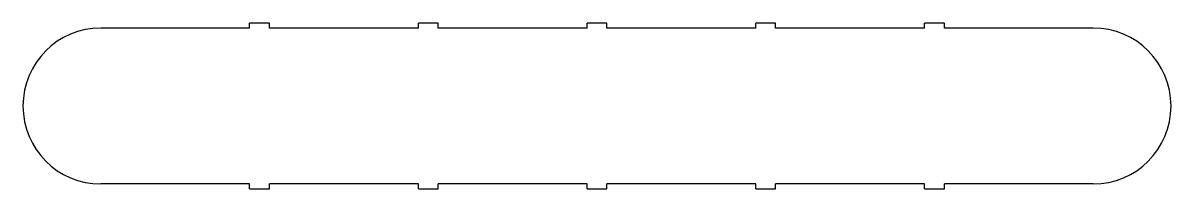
# Model space of a CAD drawing. Header units: millimetres. Extents: x -347 to 347, y -50 to 50.
import ezdxf

# ---------------------------------------------------------------- set-up
doc = ezdxf.new("R2010")
doc.units = ezdxf.units.MM

msp = doc.modelspace()

# ---------------------------------------------------------------- linework, layer by layer
at = {"color": 7, "linetype": 'Continuous', "lineweight": 25}
for p, q in [((-210, 47), (-210, 50)), ((-198, 50), (-210, 50)), ((-198, 47), (-198, 50)), ((-108, 47), (-108, 50)), ((-96, 50), (-108, 50)), ((-96, 47), (-96, 50)), ((-6, 47), (-6, 50)), ((6, 50), (-6, 50)), ((6, 47), (6, 50)), ((96, 47), (96, 50)), ((108, 50), (96, 50)), ((108, 47), (108, 50)), ((198, 47), (198, 50)), ((210, 50), (198, 50)), ((210, 47), (210, 50)), ((-210, 47), (-300, 47)), ((-108, 47), (-198, 47)), ((-6, 47), (-96, 47)), ((96, 47), (6, 47)), ((198, 47), (108, 47)), ((300, 47), (210, 47)), ((-210, -47), (-300, -47)), ((-210, -50), (-210, -47)), ((-198, -50), (-198, -47)), ((-108, -47), (-198, -47)), ((-108, -50), (-108, -47)), ((-96, -50), (-96, -47)), ((-6, -47), (-96, -47)), ((-6, -50), (-6, -47)), ((6, -50), (6, -47)), ((96, -47), (6, -47)), ((96, -50), (96, -47)), ((108, -50), (108, -47)), ((198, -47), (108, -47)), ((198, -50), (198, -47)), ((300, -47), (210, -47)), ((210, -50), (210, -47)), ((-210, -50), (-198, -50)), ((-108, -50), (-96, -50)), ((-6, -50), (6, -50)), ((96, -50), (108, -50)), ((198, -50), (210, -50))]:
    msp.add_line(p, q, dxfattribs=at)
for centre, start, end in [((-300, 0), 90, 270), ((300, 0), 270, 90)]:
    msp.add_arc(centre, 47, start, end, dxfattribs=at)

doc.saveas('drawing.dxf')
